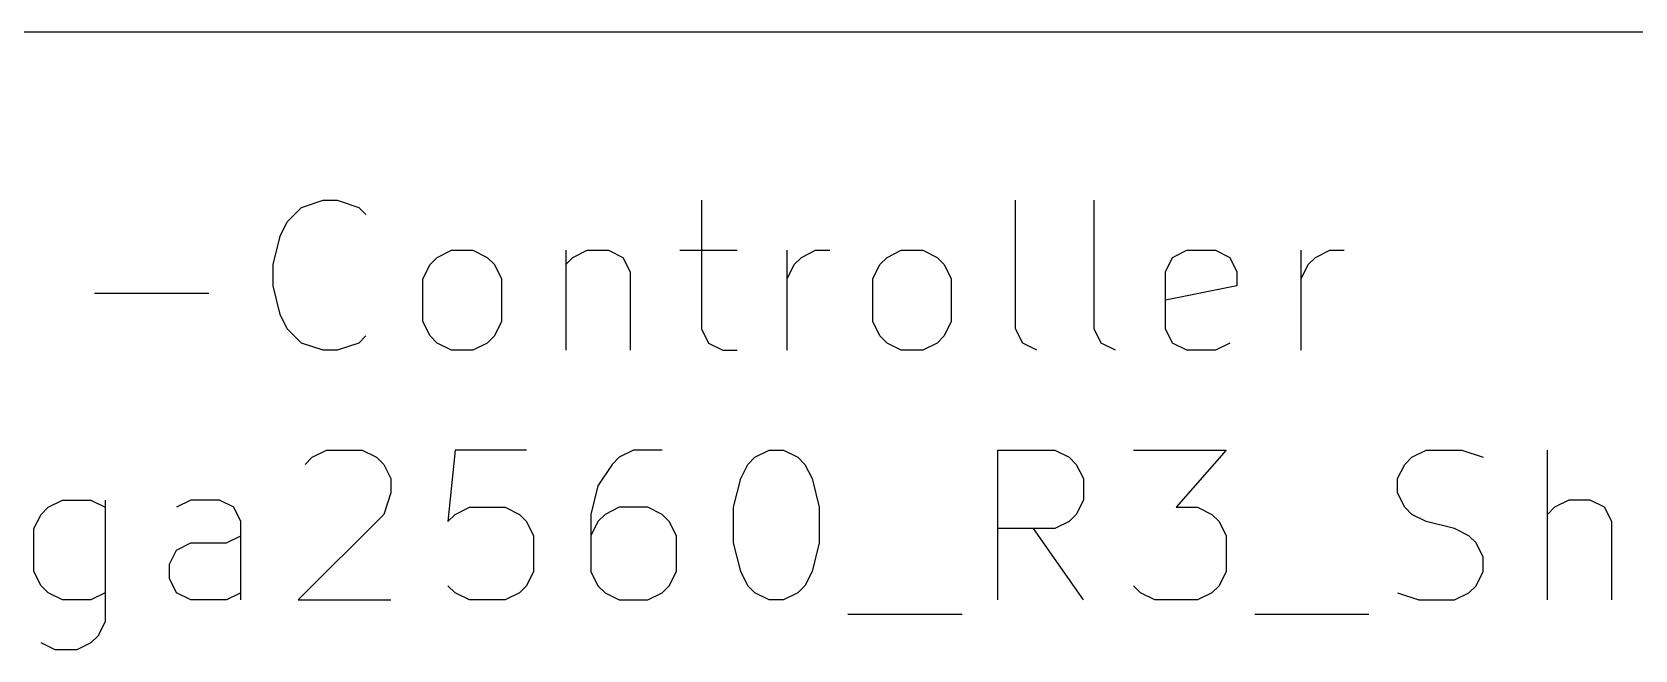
# Model space of a CAD drawing. Extents: x 0.4 to 11.3, y -7.9 to -0.4.
# Drawn here: x 5.149 to 5.791, y -6.297 to -6.05 of the extents above; entities that cross this region are included whole.
import ezdxf

# ---------------------------------------------------------------- set-up
doc = ezdxf.new("R2010")
doc.units = 0
doc.header["$MEASUREMENT"] = 0
for name, color, linetype in [('CYAN2', 4, 'CONTINUOUS'), ('LYELLOW', 51, 'CONTINUOUS'), ('RED2', 1, 'CONTINUOUS')]:
    doc.layers.add(name, color=color, linetype=linetype)

msp = doc.modelspace()

# ---------------------------------------------------------------- linework, layer by layer
at = {"layer": 'CYAN2', "linetype": 'CONTINUOUS'}
for p, q in [((5.25714, -6.12022), (5.26571, -6.11736)), ((5.25714, -6.12022), (5.26571, -6.11736)), ((5.26571, -6.11736), (5.27143, -6.11736)), ((5.26571, -6.11736), (5.27143, -6.11736)), ((5.27143, -6.11736), (5.28, -6.12022)), ((5.27143, -6.11736), (5.28, -6.12022)), ((5.41714, -6.11736), (5.41714, -6.16879)), ((5.41714, -6.11736), (5.41714, -6.16879)), ((5.54286, -6.16879), (5.54286, -6.11736)), ((5.54286, -6.16879), (5.54286, -6.11736)), ((5.57429, -6.16879), (5.57429, -6.11736)), ((5.57429, -6.16879), (5.57429, -6.11736)), ((5.25143, -6.12593), (5.25714, -6.12022)), ((5.25143, -6.12593), (5.25714, -6.12022)), ((5.28, -6.12022), (5.28285, -6.12308)), ((5.28, -6.12022), (5.28285, -6.12308)), ((5.24571, -6.14308), (5.24857, -6.13165)), ((5.24571, -6.14308), (5.24857, -6.13165)), ((5.24857, -6.13165), (5.25143, -6.12593)), ((5.24857, -6.13165), (5.25143, -6.12593)), ((5.31143, -6.14022), (5.31714, -6.13736)), ((5.31143, -6.14022), (5.31714, -6.13736)), ((5.31714, -6.13736), (5.32571, -6.13736)), ((5.31714, -6.13736), (5.32571, -6.13736)), ((5.32571, -6.13736), (5.33143, -6.14022)), ((5.32571, -6.13736), (5.33143, -6.14022)), ((5.36285, -6.13736), (5.36285, -6.17736)), ((5.36285, -6.13736), (5.36285, -6.17736)), ((5.36571, -6.14022), (5.37143, -6.13736)), ((5.36571, -6.14022), (5.37143, -6.13736)), ((5.37143, -6.13736), (5.38, -6.13736)), ((5.37143, -6.13736), (5.38, -6.13736)), ((5.38, -6.13736), (5.38571, -6.14022)), ((5.38, -6.13736), (5.38571, -6.14022)), ((5.40857, -6.13736), (5.43143, -6.13736)), ((5.40857, -6.13736), (5.43143, -6.13736)), ((5.45143, -6.17736), (5.45143, -6.13736)), ((5.45143, -6.17736), (5.45143, -6.13736)), ((5.45715, -6.14022), (5.46286, -6.13736)), ((5.45715, -6.14022), (5.46286, -6.13736)), ((5.46286, -6.13736), (5.46857, -6.13736)), ((5.46286, -6.13736), (5.46857, -6.13736)), ((5.49143, -6.14022), (5.49714, -6.13736)), ((5.49143, -6.14022), (5.49714, -6.13736)), ((5.49714, -6.13736), (5.50571, -6.13736)), ((5.49714, -6.13736), (5.50571, -6.13736)), ((5.50571, -6.13736), (5.51143, -6.14022)), ((5.50571, -6.13736), (5.51143, -6.14022)), ((5.60572, -6.14022), (5.61143, -6.13736)), ((5.60572, -6.14022), (5.61143, -6.13736)), ((5.61143, -6.13736), (5.62286, -6.13736)), ((5.61143, -6.13736), (5.62286, -6.13736)), ((5.62286, -6.13736), (5.62857, -6.14022)), ((5.62286, -6.13736), (5.62857, -6.14022)), ((5.65715, -6.17736), (5.65715, -6.13736)), ((5.65715, -6.17736), (5.65715, -6.13736)), ((5.66286, -6.14022), (5.66857, -6.13736)), ((5.66286, -6.14022), (5.66857, -6.13736)), ((5.66857, -6.13736), (5.67429, -6.13736)), ((5.66857, -6.13736), (5.67429, -6.13736)), ((5.24571, -6.15165), (5.24571, -6.14308)), ((5.24571, -6.15165), (5.24571, -6.14308)), ((5.30571, -6.14879), (5.30857, -6.14308)), ((5.30571, -6.14879), (5.30857, -6.14308)), ((5.30857, -6.14308), (5.31143, -6.14022)), ((5.30857, -6.14308), (5.31143, -6.14022)), ((5.33143, -6.14022), (5.33428, -6.14308)), ((5.33143, -6.14022), (5.33428, -6.14308)), ((5.33428, -6.14308), (5.33714, -6.14879)), ((5.33428, -6.14308), (5.33714, -6.14879)), ((5.36285, -6.14308), (5.36571, -6.14022)), ((5.36285, -6.14308), (5.36571, -6.14022)), ((5.38571, -6.14022), (5.38857, -6.14593)), ((5.38571, -6.14022), (5.38857, -6.14593)), ((5.45143, -6.14879), (5.45429, -6.14308)), ((5.45143, -6.14879), (5.45429, -6.14308)), ((5.45429, -6.14308), (5.45715, -6.14022)), ((5.45429, -6.14308), (5.45715, -6.14022)), ((5.48571, -6.14879), (5.48857, -6.14308)), ((5.48571, -6.14879), (5.48857, -6.14308)), ((5.48857, -6.14308), (5.49143, -6.14022)), ((5.48857, -6.14308), (5.49143, -6.14022)), ((5.51143, -6.14022), (5.51429, -6.14308)), ((5.51143, -6.14022), (5.51429, -6.14308)), ((5.51429, -6.14308), (5.51714, -6.14879)), ((5.51429, -6.14308), (5.51714, -6.14879)), ((5.60286, -6.14593), (5.60572, -6.14022)), ((5.60286, -6.14593), (5.60572, -6.14022)), ((5.62857, -6.14022), (5.63143, -6.14593)), ((5.62857, -6.14022), (5.63143, -6.14593)), ((5.65715, -6.14879), (5.66, -6.14308)), ((5.65715, -6.14879), (5.66, -6.14308)), ((5.66, -6.14308), (5.66286, -6.14022)), ((5.66, -6.14308), (5.66286, -6.14022)), ((5.30571, -6.16593), (5.30571, -6.14879)), ((5.30571, -6.16593), (5.30571, -6.14879)), ((5.33714, -6.14879), (5.33714, -6.16593)), ((5.33714, -6.14879), (5.33714, -6.16593)), ((5.38857, -6.14593), (5.38857, -6.17736)), ((5.38857, -6.14593), (5.38857, -6.17736)), ((5.48571, -6.16593), (5.48571, -6.14879)), ((5.48571, -6.16593), (5.48571, -6.14879)), ((5.51714, -6.14879), (5.51714, -6.16593)), ((5.51714, -6.14879), (5.51714, -6.16593)), ((5.60286, -6.16879), (5.60286, -6.14593)), ((5.60286, -6.16879), (5.60286, -6.14593)), ((5.63143, -6.14593), (5.63143, -6.15165)), ((5.63143, -6.14593), (5.63143, -6.15165)), ((5.17428, -6.15451), (5.22, -6.15451)), ((5.17428, -6.15451), (5.22, -6.15451)), ((5.24857, -6.16308), (5.24571, -6.15165)), ((5.24857, -6.16308), (5.24571, -6.15165)), ((5.63143, -6.15165), (5.60286, -6.15736)), ((5.63143, -6.15165), (5.60286, -6.15736)), ((5.25143, -6.16879), (5.24857, -6.16308)), ((5.25143, -6.16879), (5.24857, -6.16308)), ((5.25714, -6.17451), (5.25143, -6.16879)), ((5.25714, -6.17451), (5.25143, -6.16879)), ((5.30857, -6.17165), (5.30571, -6.16593)), ((5.30857, -6.17165), (5.30571, -6.16593)), ((5.33714, -6.16593), (5.33428, -6.17165)), ((5.33714, -6.16593), (5.33428, -6.17165)), ((5.41714, -6.16879), (5.42, -6.17451)), ((5.41714, -6.16879), (5.42, -6.17451)), ((5.48857, -6.17165), (5.48571, -6.16593)), ((5.48857, -6.17165), (5.48571, -6.16593)), ((5.51714, -6.16593), (5.51429, -6.17165)), ((5.51714, -6.16593), (5.51429, -6.17165)), ((5.54572, -6.17451), (5.54286, -6.16879)), ((5.54572, -6.17451), (5.54286, -6.16879)), ((5.57715, -6.17451), (5.57429, -6.16879)), ((5.57715, -6.17451), (5.57429, -6.16879)), ((5.60572, -6.17451), (5.60286, -6.16879)), ((5.60572, -6.17451), (5.60286, -6.16879)), ((5.26571, -6.17736), (5.25714, -6.17451)), ((5.26571, -6.17736), (5.25714, -6.17451)), ((5.28, -6.17451), (5.27143, -6.17736)), ((5.28, -6.17451), (5.27143, -6.17736)), ((5.28285, -6.17165), (5.28, -6.17451)), ((5.28285, -6.17165), (5.28, -6.17451)), ((5.31143, -6.17451), (5.30857, -6.17165)), ((5.31143, -6.17451), (5.30857, -6.17165)), ((5.31714, -6.17736), (5.31143, -6.17451)), ((5.31714, -6.17736), (5.31143, -6.17451)), ((5.33143, -6.17451), (5.32571, -6.17736)), ((5.33143, -6.17451), (5.32571, -6.17736)), ((5.33428, -6.17165), (5.33143, -6.17451)), ((5.33428, -6.17165), (5.33143, -6.17451)), ((5.42, -6.17451), (5.42571, -6.17736)), ((5.42, -6.17451), (5.42571, -6.17736)), ((5.49143, -6.17451), (5.48857, -6.17165)), ((5.49143, -6.17451), (5.48857, -6.17165)), ((5.49714, -6.17736), (5.49143, -6.17451)), ((5.49714, -6.17736), (5.49143, -6.17451)), ((5.51143, -6.17451), (5.50571, -6.17736)), ((5.51143, -6.17451), (5.50571, -6.17736)), ((5.51429, -6.17165), (5.51143, -6.17451)), ((5.51429, -6.17165), (5.51143, -6.17451)), ((5.55143, -6.17736), (5.54572, -6.17451)), ((5.55143, -6.17736), (5.54572, -6.17451)), ((5.58286, -6.17736), (5.57715, -6.17451)), ((5.58286, -6.17736), (5.57715, -6.17451)), ((5.61143, -6.17736), (5.60572, -6.17451)), ((5.61143, -6.17736), (5.60572, -6.17451)), ((5.62857, -6.17451), (5.62286, -6.17736)), ((5.62857, -6.17451), (5.62286, -6.17736)), ((5.27143, -6.17736), (5.26571, -6.17736)), ((5.27143, -6.17736), (5.26571, -6.17736)), ((5.32571, -6.17736), (5.31714, -6.17736)), ((5.32571, -6.17736), (5.31714, -6.17736)), ((5.42571, -6.17736), (5.43143, -6.17736)), ((5.42571, -6.17736), (5.43143, -6.17736)), ((5.50571, -6.17736), (5.49714, -6.17736)), ((5.50571, -6.17736), (5.49714, -6.17736)), ((5.62286, -6.17736), (5.61143, -6.17736)), ((5.62286, -6.17736), (5.61143, -6.17736)), ((5.25857, -6.22308), (5.26143, -6.22022)), ((5.25857, -6.22308), (5.26143, -6.22022)), ((5.26143, -6.22022), (5.26715, -6.21736)), ((5.26143, -6.22022), (5.26715, -6.21736)), ((5.26715, -6.21736), (5.28143, -6.21736)), ((5.26715, -6.21736), (5.28143, -6.21736)), ((5.28143, -6.21736), (5.28715, -6.22022)), ((5.28143, -6.21736), (5.28715, -6.22022)), ((5.28715, -6.22022), (5.29, -6.22308)), ((5.28715, -6.22022), (5.29, -6.22308)), ((5.31857, -6.21736), (5.31572, -6.24593)), ((5.31857, -6.21736), (5.31572, -6.24593)), ((5.34715, -6.21736), (5.31857, -6.21736)), ((5.34715, -6.21736), (5.31857, -6.21736)), ((5.38429, -6.22022), (5.38143, -6.22308)), ((5.38429, -6.22022), (5.38143, -6.22308)), ((5.39, -6.21736), (5.38429, -6.22022)), ((5.39, -6.21736), (5.38429, -6.22022)), ((5.40143, -6.21736), (5.39, -6.21736)), ((5.40143, -6.21736), (5.39, -6.21736)), ((5.43572, -6.22308), (5.43857, -6.22022)), ((5.43572, -6.22308), (5.43857, -6.22022)), ((5.43857, -6.22022), (5.44429, -6.21736)), ((5.43857, -6.22022), (5.44429, -6.21736)), ((5.44429, -6.21736), (5.45, -6.21736)), ((5.44429, -6.21736), (5.45, -6.21736)), ((5.45, -6.21736), (5.45572, -6.22022)), ((5.45, -6.21736), (5.45572, -6.22022)), ((5.45572, -6.22022), (5.45857, -6.22308)), ((5.45572, -6.22022), (5.45857, -6.22308)), ((5.53571, -6.27736), (5.53571, -6.21736)), ((5.53571, -6.21736), (5.55857, -6.21736)), ((5.53571, -6.27736), (5.53571, -6.21736)), ((5.53571, -6.21736), (5.55857, -6.21736)), ((5.55857, -6.21736), (5.56428, -6.22022)), ((5.55857, -6.21736), (5.56428, -6.22022)), ((5.56428, -6.22022), (5.56714, -6.22308)), ((5.56428, -6.22022), (5.56714, -6.22308)), ((5.59, -6.21736), (5.62714, -6.21736)), ((5.59, -6.21736), (5.62714, -6.21736)), ((5.62714, -6.21736), (5.60714, -6.24022)), ((5.62714, -6.21736), (5.60714, -6.24022)), ((5.69857, -6.22308), (5.70143, -6.22022)), ((5.69857, -6.22308), (5.70143, -6.22022)), ((5.70143, -6.22022), (5.70714, -6.21736)), ((5.70143, -6.22022), (5.70714, -6.21736)), ((5.70714, -6.21736), (5.72143, -6.21736)), ((5.70714, -6.21736), (5.72143, -6.21736)), ((5.72143, -6.21736), (5.73, -6.22022)), ((5.72143, -6.21736), (5.73, -6.22022)), ((5.75571, -6.27736), (5.75571, -6.21736)), ((5.75571, -6.27736), (5.75571, -6.21736)), ((5.29, -6.22308), (5.29286, -6.22879)), ((5.29, -6.22308), (5.29286, -6.22879)), ((5.38143, -6.22308), (5.37572, -6.23165)), ((5.38143, -6.22308), (5.37572, -6.23165)), ((5.43286, -6.22879), (5.43572, -6.22308)), ((5.43286, -6.22879), (5.43572, -6.22308)), ((5.45857, -6.22308), (5.46143, -6.22879)), ((5.45857, -6.22308), (5.46143, -6.22879)), ((5.56714, -6.22308), (5.57, -6.22879)), ((5.56714, -6.22308), (5.57, -6.22879)), ((5.69571, -6.22879), (5.69857, -6.22308)), ((5.69571, -6.22879), (5.69857, -6.22308)), ((5.29286, -6.23451), (5.29, -6.24308)), ((5.29286, -6.23451), (5.29, -6.24308)), ((5.29286, -6.22879), (5.29286, -6.23451)), ((5.29286, -6.22879), (5.29286, -6.23451)), ((5.37572, -6.23165), (5.37286, -6.24308)), ((5.37572, -6.23165), (5.37286, -6.24308)), ((5.43, -6.24022), (5.43286, -6.22879)), ((5.43, -6.24022), (5.43286, -6.22879)), ((5.46143, -6.22879), (5.46429, -6.24022)), ((5.46143, -6.22879), (5.46429, -6.24022)), ((5.57, -6.22879), (5.57, -6.23736)), ((5.57, -6.22879), (5.57, -6.23736)), ((5.69571, -6.23451), (5.69571, -6.22879)), ((5.69571, -6.23451), (5.69571, -6.22879)), ((5.69857, -6.24022), (5.69571, -6.23451)), ((5.69857, -6.24022), (5.69571, -6.23451)), ((5.15286, -6.24308), (5.15572, -6.24022)), ((5.15286, -6.24308), (5.15572, -6.24022)), ((5.15572, -6.24022), (5.16143, -6.23736)), ((5.15572, -6.24022), (5.16143, -6.23736)), ((5.16143, -6.23736), (5.17286, -6.23736)), ((5.16143, -6.23736), (5.17286, -6.23736)), ((5.17286, -6.23736), (5.17857, -6.24022)), ((5.17286, -6.23736), (5.17857, -6.24022)), ((5.17857, -6.23736), (5.17857, -6.28593)), ((5.17857, -6.23736), (5.17857, -6.28593)), ((5.21286, -6.23736), (5.20715, -6.24022)), ((5.21286, -6.23736), (5.20715, -6.24022)), ((5.22429, -6.23736), (5.21286, -6.23736)), ((5.22429, -6.23736), (5.21286, -6.23736)), ((5.23, -6.24022), (5.22429, -6.23736)), ((5.23, -6.24022), (5.22429, -6.23736)), ((5.23286, -6.24593), (5.23, -6.24022)), ((5.23286, -6.24593), (5.23, -6.24022)), ((5.31857, -6.24308), (5.32429, -6.24022)), ((5.31857, -6.24308), (5.32429, -6.24022)), ((5.32429, -6.24022), (5.33857, -6.24022)), ((5.32429, -6.24022), (5.33857, -6.24022)), ((5.33857, -6.24022), (5.34429, -6.24308)), ((5.33857, -6.24022), (5.34429, -6.24308)), ((5.38429, -6.24022), (5.37857, -6.24308)), ((5.38429, -6.24022), (5.37857, -6.24308)), ((5.39572, -6.24022), (5.38429, -6.24022)), ((5.39572, -6.24022), (5.38429, -6.24022)), ((5.40143, -6.24308), (5.39572, -6.24022)), ((5.40143, -6.24308), (5.39572, -6.24022)), ((5.43, -6.25451), (5.43, -6.24022)), ((5.43, -6.25451), (5.43, -6.24022)), ((5.46429, -6.24022), (5.46429, -6.25451)), ((5.46429, -6.24022), (5.46429, -6.25451)), ((5.57, -6.23736), (5.56714, -6.24308)), ((5.57, -6.23736), (5.56714, -6.24308)), ((5.60714, -6.24022), (5.61571, -6.24022)), ((5.60714, -6.24022), (5.61571, -6.24022)), ((5.61571, -6.24022), (5.62143, -6.24308)), ((5.61571, -6.24022), (5.62143, -6.24308)), ((5.70143, -6.24308), (5.69857, -6.24022)), ((5.70143, -6.24308), (5.69857, -6.24022)), ((5.75857, -6.24022), (5.75571, -6.24308)), ((5.75857, -6.24022), (5.75571, -6.24308)), ((5.76428, -6.23736), (5.75857, -6.24022)), ((5.76428, -6.23736), (5.75857, -6.24022)), ((5.77285, -6.23736), (5.76428, -6.23736)), ((5.77285, -6.23736), (5.76428, -6.23736)), ((5.77857, -6.24022), (5.77285, -6.23736)), ((5.77857, -6.24022), (5.77285, -6.23736)), ((5.78143, -6.24593), (5.77857, -6.24022)), ((5.78143, -6.24593), (5.77857, -6.24022)), ((5.15, -6.24879), (5.15286, -6.24308)), ((5.15, -6.24879), (5.15286, -6.24308)), ((5.23286, -6.27736), (5.23286, -6.24593)), ((5.23286, -6.27736), (5.23286, -6.24593)), ((5.29, -6.24308), (5.25572, -6.27736)), ((5.29, -6.24308), (5.25572, -6.27736)), ((5.31572, -6.24593), (5.31857, -6.24308)), ((5.31572, -6.24593), (5.31857, -6.24308)), ((5.34429, -6.24308), (5.34715, -6.24593)), ((5.34429, -6.24308), (5.34715, -6.24593)), ((5.34715, -6.24593), (5.35, -6.25165)), ((5.34715, -6.24593), (5.35, -6.25165)), ((5.37286, -6.24308), (5.37286, -6.26593)), ((5.37286, -6.24308), (5.37286, -6.26593)), ((5.37572, -6.24593), (5.37286, -6.25165)), ((5.37572, -6.24593), (5.37286, -6.25165)), ((5.37857, -6.24308), (5.37572, -6.24593)), ((5.37857, -6.24308), (5.37572, -6.24593)), ((5.40429, -6.24593), (5.40143, -6.24308)), ((5.40429, -6.24593), (5.40143, -6.24308)), ((5.40715, -6.25165), (5.40429, -6.24593)), ((5.40715, -6.25165), (5.40429, -6.24593)), ((5.56428, -6.24593), (5.55857, -6.24879)), ((5.56428, -6.24593), (5.55857, -6.24879)), ((5.56714, -6.24308), (5.56428, -6.24593)), ((5.56714, -6.24308), (5.56428, -6.24593)), ((5.62143, -6.24308), (5.62428, -6.24593)), ((5.62143, -6.24308), (5.62428, -6.24593)), ((5.62428, -6.24593), (5.62714, -6.25165)), ((5.62428, -6.24593), (5.62714, -6.25165)), ((5.70714, -6.24593), (5.70143, -6.24308)), ((5.70714, -6.24593), (5.70143, -6.24308)), ((5.71857, -6.24879), (5.70714, -6.24593)), ((5.71857, -6.24879), (5.70714, -6.24593)), ((5.78143, -6.27736), (5.78143, -6.24593)), ((5.78143, -6.27736), (5.78143, -6.24593)), ((5.15, -6.26593), (5.15, -6.24879)), ((5.15, -6.26593), (5.15, -6.24879)), ((5.22715, -6.25451), (5.23286, -6.25165)), ((5.22715, -6.25451), (5.23286, -6.25165)), ((5.35, -6.25165), (5.35, -6.26593)), ((5.35, -6.25165), (5.35, -6.26593)), ((5.40715, -6.26593), (5.40715, -6.25165)), ((5.40715, -6.26593), (5.40715, -6.25165)), ((5.55857, -6.24879), (5.53571, -6.24879)), ((5.55857, -6.24879), (5.53571, -6.24879)), ((5.57, -6.27736), (5.55, -6.24879)), ((5.57, -6.27736), (5.55, -6.24879)), ((5.62714, -6.25165), (5.62714, -6.26593)), ((5.62714, -6.25165), (5.62714, -6.26593)), ((5.72428, -6.25165), (5.71857, -6.24879)), ((5.72428, -6.25165), (5.71857, -6.24879)), ((5.72714, -6.25451), (5.72428, -6.25165)), ((5.72714, -6.25451), (5.72428, -6.25165)), ((5.20429, -6.26308), (5.20715, -6.25736)), ((5.20429, -6.26308), (5.20715, -6.25736)), ((5.20715, -6.25736), (5.21286, -6.25451)), ((5.20715, -6.25736), (5.21286, -6.25451)), ((5.21286, -6.25451), (5.22715, -6.25451)), ((5.21286, -6.25451), (5.22715, -6.25451)), ((5.43286, -6.26593), (5.43, -6.25451)), ((5.43286, -6.26593), (5.43, -6.25451)), ((5.46429, -6.25451), (5.46143, -6.26593)), ((5.46429, -6.25451), (5.46143, -6.26593)), ((5.73, -6.26022), (5.72714, -6.25451)), ((5.73, -6.26022), (5.72714, -6.25451)), ((5.73, -6.26593), (5.73, -6.26022)), ((5.73, -6.26593), (5.73, -6.26022)), ((5.15286, -6.27165), (5.15, -6.26593)), ((5.15286, -6.27165), (5.15, -6.26593)), ((5.20429, -6.26879), (5.20429, -6.26308)), ((5.20429, -6.26879), (5.20429, -6.26308)), ((5.35, -6.26593), (5.34715, -6.27165)), ((5.35, -6.26593), (5.34715, -6.27165)), ((5.37286, -6.26593), (5.37572, -6.27165)), ((5.37286, -6.26593), (5.37572, -6.27165)), ((5.40429, -6.27165), (5.40715, -6.26593)), ((5.40429, -6.27165), (5.40715, -6.26593)), ((5.43572, -6.27165), (5.43286, -6.26593)), ((5.43572, -6.27165), (5.43286, -6.26593)), ((5.46143, -6.26593), (5.45857, -6.27165)), ((5.46143, -6.26593), (5.45857, -6.27165)), ((5.62714, -6.26593), (5.62428, -6.27165)), ((5.62714, -6.26593), (5.62428, -6.27165)), ((5.72714, -6.27165), (5.73, -6.26593)), ((5.72714, -6.27165), (5.73, -6.26593)), ((5.15572, -6.27451), (5.15286, -6.27165)), ((5.15572, -6.27451), (5.15286, -6.27165)), ((5.20715, -6.27451), (5.20429, -6.26879)), ((5.20715, -6.27451), (5.20429, -6.26879)), ((5.31857, -6.27451), (5.31572, -6.27165)), ((5.31857, -6.27451), (5.31572, -6.27165)), ((5.34715, -6.27165), (5.34429, -6.27451)), ((5.34715, -6.27165), (5.34429, -6.27451)), ((5.37572, -6.27165), (5.37857, -6.27451)), ((5.37572, -6.27165), (5.37857, -6.27451)), ((5.40143, -6.27451), (5.40429, -6.27165)), ((5.40143, -6.27451), (5.40429, -6.27165)), ((5.43857, -6.27451), (5.43572, -6.27165)), ((5.43857, -6.27451), (5.43572, -6.27165)), ((5.45857, -6.27165), (5.45572, -6.27451)), ((5.45857, -6.27165), (5.45572, -6.27451)), ((5.59285, -6.27451), (5.59, -6.27165)), ((5.59285, -6.27451), (5.59, -6.27165)), ((5.62428, -6.27165), (5.62143, -6.27451)), ((5.62428, -6.27165), (5.62143, -6.27451)), ((5.72428, -6.27451), (5.72714, -6.27165)), ((5.72428, -6.27451), (5.72714, -6.27165)), ((5.16143, -6.27736), (5.15572, -6.27451)), ((5.16143, -6.27736), (5.15572, -6.27451)), ((5.17286, -6.27736), (5.16143, -6.27736)), ((5.17286, -6.27736), (5.16143, -6.27736)), ((5.17857, -6.27451), (5.17286, -6.27736)), ((5.17857, -6.27451), (5.17286, -6.27736)), ((5.21286, -6.27736), (5.20715, -6.27451)), ((5.21286, -6.27736), (5.20715, -6.27451)), ((5.22715, -6.27736), (5.21286, -6.27736)), ((5.22715, -6.27736), (5.21286, -6.27736)), ((5.23286, -6.27451), (5.22715, -6.27736)), ((5.23286, -6.27451), (5.22715, -6.27736)), ((5.25572, -6.27736), (5.29286, -6.27736)), ((5.25572, -6.27736), (5.29286, -6.27736)), ((5.32429, -6.27736), (5.31857, -6.27451)), ((5.32429, -6.27736), (5.31857, -6.27451)), ((5.33857, -6.27736), (5.32429, -6.27736)), ((5.33857, -6.27736), (5.32429, -6.27736)), ((5.34429, -6.27451), (5.33857, -6.27736)), ((5.34429, -6.27451), (5.33857, -6.27736)), ((5.37857, -6.27451), (5.38429, -6.27736)), ((5.37857, -6.27451), (5.38429, -6.27736)), ((5.38429, -6.27736), (5.39572, -6.27736)), ((5.38429, -6.27736), (5.39572, -6.27736)), ((5.39572, -6.27736), (5.40143, -6.27451)), ((5.39572, -6.27736), (5.40143, -6.27451)), ((5.44429, -6.27736), (5.43857, -6.27451)), ((5.44429, -6.27736), (5.43857, -6.27451)), ((5.45, -6.27736), (5.44429, -6.27736)), ((5.45, -6.27736), (5.44429, -6.27736)), ((5.45572, -6.27451), (5.45, -6.27736)), ((5.45572, -6.27451), (5.45, -6.27736)), ((5.59857, -6.27736), (5.59285, -6.27451)), ((5.59857, -6.27736), (5.59285, -6.27451)), ((5.61571, -6.27736), (5.59857, -6.27736)), ((5.61571, -6.27736), (5.59857, -6.27736)), ((5.62143, -6.27451), (5.61571, -6.27736)), ((5.62143, -6.27451), (5.61571, -6.27736)), ((5.69571, -6.27451), (5.70428, -6.27736)), ((5.69571, -6.27451), (5.70428, -6.27736)), ((5.70428, -6.27736), (5.71857, -6.27736)), ((5.70428, -6.27736), (5.71857, -6.27736)), ((5.71857, -6.27736), (5.72428, -6.27451)), ((5.71857, -6.27736), (5.72428, -6.27451)), ((5.17857, -6.28593), (5.17572, -6.29165)), ((5.17857, -6.28593), (5.17572, -6.29165)), ((5.47572, -6.28308), (5.52143, -6.28308)), ((5.47572, -6.28308), (5.52143, -6.28308)), ((5.63857, -6.28308), (5.68428, -6.28308)), ((5.63857, -6.28308), (5.68428, -6.28308)), ((5.17572, -6.29165), (5.17286, -6.29451)), ((5.17572, -6.29165), (5.17286, -6.29451)), ((5.15857, -6.29736), (5.15286, -6.29451)), ((5.15857, -6.29736), (5.15286, -6.29451)), ((5.16715, -6.29736), (5.15857, -6.29736)), ((5.16715, -6.29736), (5.15857, -6.29736)), ((5.17286, -6.29451), (5.16715, -6.29736)), ((5.17286, -6.29451), (5.16715, -6.29736))]:
    msp.add_line(p, q, dxfattribs=at)
at = {"layer": 'LYELLOW', "linetype": 'CONTINUOUS'}
msp.add_line((6.3, -6.05), (4.3, -6.05), dxfattribs=at)
at = {"layer": 'RED2', "linetype": 'CONTINUOUS'}
msp.add_line((6.3, -6.05), (4.3, -6.05), dxfattribs=at)

doc.saveas('drawing.dxf')
